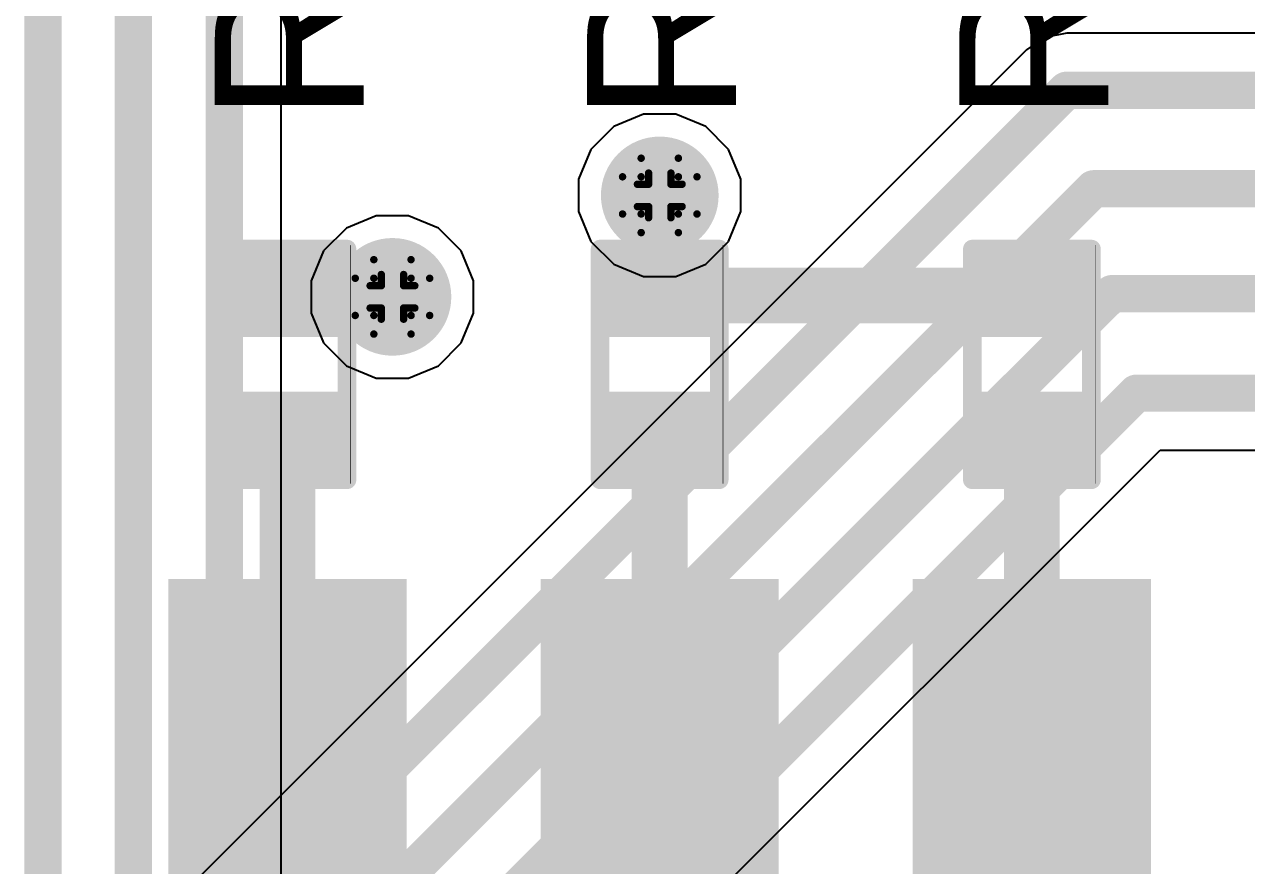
# Model space of a CAD drawing. Header units: inches. Extents: x -4 to 5258, y -4 to 5281.
# Drawn here: x 34.29 to 42.62, y 43.94 to 49.69 of the extents above; entities that cross this region are included whole.
import ezdxf

# ---------------------------------------------------------------- set-up
doc = ezdxf.new("R2010")
doc.units = ezdxf.units.IN
for name, color, linetype in [('Bottom Layer', 5, 'Continuous'), ('Bottom Solder', 6, 'Continuous'), ('Drill Drawing', 1, 'Continuous'), ('Layer 1', 16, 'Continuous'), ('Layer 2', 76, 'Continuous'), ('Top Layer', 1, 'Continuous'), ('Top Overlay', 2, 'Continuous'), ('Top Paste', 8, 'Continuous'), ('Top Solder', 216, 'Continuous'), ('Via Holes', 16, 'Continuous')]:
    doc.layers.add(name, color=color, linetype=linetype)
doc.styles.add('Arial', font='', dxfattribs={"height": 0.2})
doc.styles.get('Arial').set_extended_font_data('Arial')

# ---------------------------------------------------------------- blocks, each defined once
blk = doc.blocks.new('DSIC03LSGET_37')
at = {"layer": 'Top Layer'}
for points in [[(-5.642990999999999, 3.302), (-3.356991, 3.302), (-3.356991, 1.778), (-5.642990999999999, 1.778)], [(3.35699354, 3.302), (5.64299354, 3.302), (5.64299354, 1.778), (3.35699354, 1.778)], [(-5.642990999999999, 0.7619999999999999), (-3.356991, 0.7619999999999999), (-3.356991, -0.7619999999999999), (-5.642990999999999, -0.7619999999999999)], [(3.35698846, 0.7619999999999999), (5.64298846, 0.7619999999999999), (5.64298846, -0.7619999999999999), (3.35698846, -0.7619999999999999)], [(-5.642990999999999, -1.778), (-3.356991, -1.778), (-3.356991, -3.302), (-5.642990999999999, -3.302)], [(3.35699354, -1.778), (5.64299354, -1.778), (5.64299354, -3.302), (3.35699354, -3.302)]]:
    blk.add_hatch(color=1, dxfattribs=at).paths.add_polyline_path(points)
at = {"layer": 'Top Paste'}
for points in [[(-5.642990999999999, 3.302), (-3.356991, 3.302), (-3.356991, 1.778), (-5.642990999999999, 1.778)], [(3.35699354, 3.302), (5.64299354, 3.302), (5.64299354, 1.778), (3.35699354, 1.778)], [(-5.642990999999999, 0.7619999999999999), (-3.356991, 0.7619999999999999), (-3.356991, -0.7619999999999999), (-5.642990999999999, -0.7619999999999999)], [(3.35698846, 0.7619999999999999), (5.64298846, 0.7619999999999999), (5.64298846, -0.7619999999999999), (3.35698846, -0.7619999999999999)], [(-5.642990999999999, -1.778), (-3.356991, -1.778), (-3.356991, -3.302), (-5.642990999999999, -3.302)], [(3.35699354, -1.778), (5.64299354, -1.778), (5.64299354, -3.302), (3.35699354, -3.302)]]:
    blk.add_hatch(color=8, dxfattribs=at).paths.add_polyline_path(points)
at = {"layer": 'Top Solder'}
for points in [[(-5.693791, 3.3528), (-3.306191, 3.3528), (-3.306191, 1.7272), (-5.693791, 1.7272)], [(3.30619354, 3.3528), (5.69379354, 3.3528), (5.69379354, 1.7272), (3.30619354, 1.7272)], [(-5.693791, 0.8128), (-3.306191, 0.8128), (-3.306191, -0.8128), (-5.693791, -0.8128)], [(3.30618846, 0.8128), (5.693788459999999, 0.8128), (5.693788459999999, -0.8128), (3.30618846, -0.8128)], [(-5.693791, -1.7272), (-3.306191, -1.7272), (-3.306191, -3.3528), (-5.693791, -3.3528)], [(3.30619354, -1.7272), (5.69379354, -1.7272), (5.69379354, -3.3528), (3.30619354, -3.3528)]]:
    blk.add_hatch(color=216, dxfattribs=at).paths.add_polyline_path(points)
at = {"layer": 'Top Overlay'}
for points in [[(2.99999654, 3.81, 0.127, 0.127, 0), (-2.999994, 3.81, 0.127, 0.127, 0)], [(-2.999994, -3.81, 0.127, 0.127, 0), (-2.999994, 3.81, 0.127, 0.127, 0)], [(2.99999654, -3.81, 0.127, 0.127, 0), (2.99999654, 3.81, 0.127, 0.127, 0)], [(-1.4986, 1.778, 0.127, 0.127, 0), (-1.4986, 3.2258, 0.127, 0.127, 0)], [(1.65100254, 3.2258, 0.127, 0.127, 0), (-1.4986, 3.2258, 0.127, 0.127, 0)], [(-0.9652, 1.8034, 0.127, 0.127, 0), (-0.9652, 3.2258, 0.127, 0.127, 0)], [(0.0254, 3.2258, 0.127, 0.127, 0), (-0.9652, 3.2258, 0.127, 0.127, 0)], [(0.0254, 1.8034, 0.127, 0.127, 0), (0.0254, 3.2258, 0.127, 0.127, 0)], [(1.65099746, 1.778, 0.127, 0.127, 0), (1.65100254, 3.2258, 0.127, 0.127, 0)], [(1.65099746, 1.778, 0.127, 0.127, 0), (-1.4986, 1.778, 0.127, 0.127, 0)], [(0.0254, 1.8034, 0.127, 0.127, 0), (-0.9652, 1.8034, 0.127, 0.127, 0)], [(-1.4986, -0.7619999999999999, 0.127, 0.127, 0), (-1.4986, 0.6858, 0.127, 0.127, 0)], [(1.651, 0.6858, 0.127, 0.127, 0), (-1.4986, 0.6858, 0.127, 0.127, 0)], [(-0.9652, -0.7366, 0.127, 0.127, 0), (-0.9652, 0.6858, 0.127, 0.127, 0)], [(0.0254, 0.6858, 0.127, 0.127, 0), (-0.9652, 0.6858, 0.127, 0.127, 0)], [(0.0254, -0.7366, 0.127, 0.127, 0), (0.0254, 0.6858, 0.127, 0.127, 0)], [(1.651, -0.7619999999999999, 0.127, 0.127, 0), (1.651, 0.6858, 0.127, 0.127, 0)], [(1.651, -0.7619999999999999, 0.127, 0.127, 0), (-1.4986, -0.7619999999999999, 0.127, 0.127, 0)], [(0.0254, -0.7366, 0.127, 0.127, 0), (-0.9652, -0.7366, 0.127, 0.127, 0)], [(-1.4732, -3.2512, 0.127, 0.127, 0), (-1.4732, -1.8034, 0.127, 0.127, 0)], [(1.6764, -1.8034, 0.127, 0.127, 0), (-1.4732, -1.8034, 0.127, 0.127, 0)], [(-0.9397999999999999, -3.2258, 0.127, 0.127, 0), (-0.9397999999999999, -1.8034, 0.127, 0.127, 0)], [(0.0508, -1.8034, 0.127, 0.127, 0), (-0.9397999999999999, -1.8034, 0.127, 0.127, 0)], [(0.05079746, -3.2258, 0.127, 0.127, 0), (0.0508, -1.8034, 0.127, 0.127, 0)], [(1.6764, -3.2512, 0.127, 0.127, 0), (1.6764, -1.8034, 0.127, 0.127, 0)], [(0.05079746, -3.2258, 0.127, 0.127, 0), (-0.9397999999999999, -3.2258, 0.127, 0.127, 0)], [(1.6764, -3.2512, 0.127, 0.127, 0), (-1.4732, -3.2512, 0.127, 0.127, 0)], [(2.99999654, -3.81, 0.127, 0.127, 0), (-2.999994, -3.81, 0.127, 0.127, 0)]]:
    blk.add_lwpolyline(points, format="xyseb", dxfattribs=at)
for points in [[(-3.031744, 3.81, 0.0635, 0.0635, 1), (-2.968244, 3.81, 0.0635, 0.0635, 1)], [(-3.031744, 3.81, 0.0635, 0.0635, 1), (-2.968244, 3.81, 0.0635, 0.0635, 1)], [(2.96824654, 3.81, 0.0635, 0.0635, 1), (3.03174654, 3.81, 0.0635, 0.0635, 1)], [(2.96824654, 3.81, 0.0635, 0.0635, 1), (3.03174654, 3.81, 0.0635, 0.0635, 1)], [(-1.53035, 3.2258, 0.0635, 0.0635, 1), (-1.46685, 3.2258, 0.0635, 0.0635, 1)], [(-1.53035, 3.2258, 0.0635, 0.0635, 1), (-1.46685, 3.2258, 0.0635, 0.0635, 1)], [(-0.99695, 3.2258, 0.0635, 0.0635, 1), (-0.9334499999999999, 3.2258, 0.0635, 0.0635, 1)], [(-0.99695, 3.2258, 0.0635, 0.0635, 1), (-0.9334499999999999, 3.2258, 0.0635, 0.0635, 1)], [(-0.00635, 3.2258, 0.0635, 0.0635, 1), (0.05714999999999999, 3.2258, 0.0635, 0.0635, 1)], [(-0.00635, 3.2258, 0.0635, 0.0635, 1), (0.05714999999999999, 3.2258, 0.0635, 0.0635, 1)], [(1.61925254, 3.2258, 0.0635, 0.0635, 1), (1.68275254, 3.2258, 0.0635, 0.0635, 1)], [(1.61925254, 3.2258, 0.0635, 0.0635, 1), (1.68275254, 3.2258, 0.0635, 0.0635, 1)], [(-1.53035, 1.778, 0.0635, 0.0635, 1), (-1.46685, 1.778, 0.0635, 0.0635, 1)], [(-1.53035, 1.778, 0.0635, 0.0635, 1), (-1.46685, 1.778, 0.0635, 0.0635, 1)], [(-0.99695, 1.8034, 0.0635, 0.0635, 1), (-0.9334499999999999, 1.8034, 0.0635, 0.0635, 1)], [(-0.99695, 1.8034, 0.0635, 0.0635, 1), (-0.9334499999999999, 1.8034, 0.0635, 0.0635, 1)], [(-0.00635, 1.8034, 0.0635, 0.0635, 1), (0.05714999999999999, 1.8034, 0.0635, 0.0635, 1)], [(-0.00635, 1.8034, 0.0635, 0.0635, 1), (0.05714999999999999, 1.8034, 0.0635, 0.0635, 1)], [(1.61924746, 1.778, 0.0635, 0.0635, 1), (1.68274746, 1.778, 0.0635, 0.0635, 1)], [(1.61924746, 1.778, 0.0635, 0.0635, 1), (1.68274746, 1.778, 0.0635, 0.0635, 1)], [(-1.53035, 0.6858, 0.0635, 0.0635, 1), (-1.46685, 0.6858, 0.0635, 0.0635, 1)], [(-1.53035, 0.6858, 0.0635, 0.0635, 1), (-1.46685, 0.6858, 0.0635, 0.0635, 1)], [(-0.99695, 0.6858, 0.0635, 0.0635, 1), (-0.9334499999999999, 0.6858, 0.0635, 0.0635, 1)], [(-0.99695, 0.6858, 0.0635, 0.0635, 1), (-0.9334499999999999, 0.6858, 0.0635, 0.0635, 1)], [(-0.00635, 0.6858, 0.0635, 0.0635, 1), (0.05714999999999999, 0.6858, 0.0635, 0.0635, 1)], [(-0.00635, 0.6858, 0.0635, 0.0635, 1), (0.05714999999999999, 0.6858, 0.0635, 0.0635, 1)], [(1.61925, 0.6858, 0.0635, 0.0635, 1), (1.68275, 0.6858, 0.0635, 0.0635, 1)], [(1.61925, 0.6858, 0.0635, 0.0635, 1), (1.68275, 0.6858, 0.0635, 0.0635, 1)], [(-1.53035, -0.7619999999999999, 0.0635, 0.0635, 1), (-1.46685, -0.7619999999999999, 0.0635, 0.0635, 1)], [(-1.53035, -0.7619999999999999, 0.0635, 0.0635, 1), (-1.46685, -0.7619999999999999, 0.0635, 0.0635, 1)], [(-0.99695, -0.7366, 0.0635, 0.0635, 1), (-0.9334499999999999, -0.7366, 0.0635, 0.0635, 1)], [(-0.99695, -0.7366, 0.0635, 0.0635, 1), (-0.9334499999999999, -0.7366, 0.0635, 0.0635, 1)], [(-0.00635, -0.7366, 0.0635, 0.0635, 1), (0.05714999999999999, -0.7366, 0.0635, 0.0635, 1)], [(-0.00635, -0.7366, 0.0635, 0.0635, 1), (0.05714999999999999, -0.7366, 0.0635, 0.0635, 1)], [(1.61925, -0.7619999999999999, 0.0635, 0.0635, 1), (1.68275, -0.7619999999999999, 0.0635, 0.0635, 1)], [(1.61925, -0.7619999999999999, 0.0635, 0.0635, 1), (1.68275, -0.7619999999999999, 0.0635, 0.0635, 1)], [(-1.50495, -1.8034, 0.0635, 0.0635, 1), (-1.44145, -1.8034, 0.0635, 0.0635, 1)], [(-1.50495, -1.8034, 0.0635, 0.0635, 1), (-1.44145, -1.8034, 0.0635, 0.0635, 1)], [(-0.9715499999999999, -1.8034, 0.0635, 0.0635, 1), (-0.9080499999999999, -1.8034, 0.0635, 0.0635, 1)], [(-0.9715499999999999, -1.8034, 0.0635, 0.0635, 1), (-0.9080499999999999, -1.8034, 0.0635, 0.0635, 1)], [(0.01905, -1.8034, 0.0635, 0.0635, 1), (0.08255, -1.8034, 0.0635, 0.0635, 1)], [(0.01905, -1.8034, 0.0635, 0.0635, 1), (0.08255, -1.8034, 0.0635, 0.0635, 1)], [(1.64465, -1.8034, 0.0635, 0.0635, 1), (1.70815, -1.8034, 0.0635, 0.0635, 1)], [(1.64465, -1.8034, 0.0635, 0.0635, 1), (1.70815, -1.8034, 0.0635, 0.0635, 1)], [(-0.9715499999999999, -3.2258, 0.0635, 0.0635, 1), (-0.9080499999999999, -3.2258, 0.0635, 0.0635, 1)], [(-0.9715499999999999, -3.2258, 0.0635, 0.0635, 1), (-0.9080499999999999, -3.2258, 0.0635, 0.0635, 1)], [(0.01904746, -3.2258, 0.0635, 0.0635, 1), (0.08254745999999999, -3.2258, 0.0635, 0.0635, 1)], [(0.01904746, -3.2258, 0.0635, 0.0635, 1), (0.08254745999999999, -3.2258, 0.0635, 0.0635, 1)], [(-1.50495, -3.2512, 0.0635, 0.0635, 1), (-1.44145, -3.2512, 0.0635, 0.0635, 1)], [(-1.50495, -3.2512, 0.0635, 0.0635, 1), (-1.44145, -3.2512, 0.0635, 0.0635, 1)], [(1.64465, -3.2512, 0.0635, 0.0635, 1), (1.70815, -3.2512, 0.0635, 0.0635, 1)], [(1.64465, -3.2512, 0.0635, 0.0635, 1), (1.70815, -3.2512, 0.0635, 0.0635, 1)], [(-3.031744, -3.81, 0.0635, 0.0635, 1), (-2.968244, -3.81, 0.0635, 0.0635, 1)], [(-3.031744, -3.81, 0.0635, 0.0635, 1), (-2.968244, -3.81, 0.0635, 0.0635, 1)], [(2.96824654, -3.81, 0.0635, 0.0635, 1), (3.03174654, -3.81, 0.0635, 0.0635, 1)], [(2.96824654, -3.81, 0.0635, 0.0635, 1), (3.03174654, -3.81, 0.0635, 0.0635, 1)]]:
    blk.add_lwpolyline(points, format="xyseb", close=True, dxfattribs=at)
at = {"layer": 'Top Overlay', "style": 'Arial'}
for s, height, rotation, p in [('ON', 0.635, -90, (1.97435216, 3.06643532)), ('1', 0.7619999999999999, 90, (-1.88679328, 2.30947214)), ('2', 0.7619999999999999, 90, (-1.86139328, -0.20512786)), ('3', 0.7619999999999999, 90, (-1.83599328, -2.69432786))]:
    blk.add_text(s, height=height, rotation=rotation, dxfattribs=at).set_placement(p)
blk = doc.blocks.new('R___0402_153')
at = {"layer": 'Top Layer'}
for points in [[(-0.6985, -0.3175), (-0.6985, 0.3175), (-0.2412999999999999, 0.3175), (-0.2413, -0.3175)], [(0.2412999999999999, -0.3175), (0.2413, 0.3175), (0.6985, 0.3175), (0.6985, -0.3175)]]:
    blk.add_hatch(color=1, dxfattribs=at).paths.add_polyline_path(points)
at = {"layer": 'Top Paste'}
for points in [[(-0.6985, -0.3175), (-0.6985, 0.3175), (-0.2412999999999999, 0.3175), (-0.2413, -0.3175)], [(0.2412999999999999, -0.3175), (0.2413, 0.3175), (0.6985, 0.3175), (0.6985, -0.3175)]]:
    blk.add_hatch(color=8, dxfattribs=at).paths.add_polyline_path(points)
at = {"layer": 'Top Solder'}
for points in [[(-0.75350116, -0.37250116), (-0.75350116, 0.37250116), (-0.1862988399999999, 0.37250116), (-0.18629884, -0.37250116)], [(0.1862988399999999, -0.37250116), (0.18629884, 0.37250116), (0.75350116, 0.37250116), (0.75350116, -0.37250116)]]:
    blk.add_hatch(color=216, dxfattribs=at).paths.add_polyline_path(points)
at = {"layer": 'Top Overlay'}
for points in [[(-0.7874, 0.4064, 0.127, 0.127, 0), (-0.7874, -0.4064, 0.127, 0.127, 0)], [(-0.7874, 0.4064, 0.127, 0.127, 0), (0.7874, 0.4064, 0.127, 0.127, 0)], [(0.7874, 0.4064, 0.127, 0.127, 0), (0.7874, -0.4064, 0.127, 0.127, 0)], [(-0.7874, -0.4064, 0.127, 0.127, 0), (0.7874, -0.4064, 0.127, 0.127, 0)], [(-0.8128, -0.4318, 0.0032258, 0.0032258, 0), (0.8128, -0.4318, 0.0032258, 0.0032258, 0)]]:
    blk.add_lwpolyline(points, format="xyseb", dxfattribs=at)
for points in [[(-0.8191499999999999, 0.4064, 0.0635, 0.0635, 1), (-0.7556499999999999, 0.4064, 0.0635, 0.0635, 1)], [(-0.8191499999999999, 0.4064, 0.0635, 0.0635, 1), (-0.7556499999999999, 0.4064, 0.0635, 0.0635, 1)], [(0.7556499999999999, 0.4064, 0.0635, 0.0635, 1), (0.8191499999999999, 0.4064, 0.0635, 0.0635, 1)], [(0.7556499999999999, 0.4064, 0.0635, 0.0635, 1), (0.8191499999999999, 0.4064, 0.0635, 0.0635, 1)], [(-0.8191499999999999, -0.4064, 0.0635, 0.0635, 1), (-0.7556499999999999, -0.4064, 0.0635, 0.0635, 1)], [(-0.8191499999999999, -0.4064, 0.0635, 0.0635, 1), (-0.7556499999999999, -0.4064, 0.0635, 0.0635, 1)], [(0.7556499999999999, -0.4064, 0.0635, 0.0635, 1), (0.8191499999999999, -0.4064, 0.0635, 0.0635, 1)], [(0.7556499999999999, -0.4064, 0.0635, 0.0635, 1), (0.8191499999999999, -0.4064, 0.0635, 0.0635, 1)], [(-0.81360518, -0.4318, 0.0016129, 0.0016129, 1), (-0.8119948199999999, -0.4318, 0.0016129, 0.0016129, 1)], [(0.8119948199999999, -0.4318, 0.0016129, 0.0016129, 1), (0.81360518, -0.4318, 0.0016129, 0.0016129, 1)]]:
    blk.add_lwpolyline(points, format="xyseb", close=True, dxfattribs=at)
blk = doc.blocks.new('R___0402_154')
at = {"layer": 'Top Layer'}
for points in [[(-0.6985, -0.3175), (-0.6985, 0.3175), (-0.2412999999999999, 0.3175), (-0.2413, -0.3175)], [(0.2412999999999999, -0.3175), (0.2413, 0.3175), (0.6985, 0.3175), (0.6985, -0.3175)]]:
    blk.add_hatch(color=1, dxfattribs=at).paths.add_polyline_path(points)
at = {"layer": 'Top Paste'}
for points in [[(-0.6985, -0.3175), (-0.6985, 0.3175), (-0.2412999999999999, 0.3175), (-0.2413, -0.3175)], [(0.2412999999999999, -0.3175), (0.2413, 0.3175), (0.6985, 0.3175), (0.6985, -0.3175)]]:
    blk.add_hatch(color=8, dxfattribs=at).paths.add_polyline_path(points)
at = {"layer": 'Top Solder'}
for points in [[(-0.75350116, -0.37250116), (-0.75350116, 0.37250116), (-0.1862988399999999, 0.37250116), (-0.18629884, -0.37250116)], [(0.1862988399999999, -0.37250116), (0.18629884, 0.37250116), (0.75350116, 0.37250116), (0.75350116, -0.37250116)]]:
    blk.add_hatch(color=216, dxfattribs=at).paths.add_polyline_path(points)
at = {"layer": 'Top Overlay'}
for points in [[(-0.7874, 0.4064, 0.127, 0.127, 0), (-0.7874, -0.4064, 0.127, 0.127, 0)], [(-0.7874, 0.4064, 0.127, 0.127, 0), (0.7874, 0.4064, 0.127, 0.127, 0)], [(0.7874, 0.4064, 0.127, 0.127, 0), (0.7874, -0.4064, 0.127, 0.127, 0)], [(-0.7874, -0.4064, 0.127, 0.127, 0), (0.7874, -0.4064, 0.127, 0.127, 0)], [(-0.8128, -0.4318, 0.0032258, 0.0032258, 0), (0.8128, -0.4318, 0.0032258, 0.0032258, 0)]]:
    blk.add_lwpolyline(points, format="xyseb", dxfattribs=at)
for points in [[(-0.8191499999999999, 0.4064, 0.0635, 0.0635, 1), (-0.7556499999999999, 0.4064, 0.0635, 0.0635, 1)], [(-0.8191499999999999, 0.4064, 0.0635, 0.0635, 1), (-0.7556499999999999, 0.4064, 0.0635, 0.0635, 1)], [(0.7556499999999999, 0.4064, 0.0635, 0.0635, 1), (0.8191499999999999, 0.4064, 0.0635, 0.0635, 1)], [(0.7556499999999999, 0.4064, 0.0635, 0.0635, 1), (0.8191499999999999, 0.4064, 0.0635, 0.0635, 1)], [(-0.8191499999999999, -0.4064, 0.0635, 0.0635, 1), (-0.7556499999999999, -0.4064, 0.0635, 0.0635, 1)], [(-0.8191499999999999, -0.4064, 0.0635, 0.0635, 1), (-0.7556499999999999, -0.4064, 0.0635, 0.0635, 1)], [(0.7556499999999999, -0.4064, 0.0635, 0.0635, 1), (0.8191499999999999, -0.4064, 0.0635, 0.0635, 1)], [(0.7556499999999999, -0.4064, 0.0635, 0.0635, 1), (0.8191499999999999, -0.4064, 0.0635, 0.0635, 1)], [(-0.81360518, -0.4318, 0.0016129, 0.0016129, 1), (-0.8119948199999999, -0.4318, 0.0016129, 0.0016129, 1)], [(0.8119948199999999, -0.4318, 0.0016129, 0.0016129, 1), (0.81360518, -0.4318, 0.0016129, 0.0016129, 1)]]:
    blk.add_lwpolyline(points, format="xyseb", close=True, dxfattribs=at)
blk = doc.blocks.new('R___0402_155')
at = {"layer": 'Top Layer'}
for points in [[(-0.6985, -0.3175), (-0.6985, 0.3175), (-0.2412999999999999, 0.3175), (-0.2413, -0.3175)], [(0.2412999999999999, -0.3175), (0.2413, 0.3175), (0.6985, 0.3175), (0.6985, -0.3175)]]:
    blk.add_hatch(color=1, dxfattribs=at).paths.add_polyline_path(points)
at = {"layer": 'Top Paste'}
for points in [[(-0.6985, -0.3175), (-0.6985, 0.3175), (-0.2412999999999999, 0.3175), (-0.2413, -0.3175)], [(0.2412999999999999, -0.3175), (0.2413, 0.3175), (0.6985, 0.3175), (0.6985, -0.3175)]]:
    blk.add_hatch(color=8, dxfattribs=at).paths.add_polyline_path(points)
at = {"layer": 'Top Solder'}
for points in [[(-0.75350116, -0.37250116), (-0.75350116, 0.37250116), (-0.1862988399999999, 0.37250116), (-0.18629884, -0.37250116)], [(0.1862988399999999, -0.37250116), (0.18629884, 0.37250116), (0.75350116, 0.37250116), (0.75350116, -0.37250116)]]:
    blk.add_hatch(color=216, dxfattribs=at).paths.add_polyline_path(points)
at = {"layer": 'Top Overlay'}
for points in [[(-0.7874, 0.4064, 0.127, 0.127, 0), (-0.7874, -0.4064, 0.127, 0.127, 0)], [(-0.7874, 0.4064, 0.127, 0.127, 0), (0.7874, 0.4064, 0.127, 0.127, 0)], [(0.7874, 0.4064, 0.127, 0.127, 0), (0.7874, -0.4064, 0.127, 0.127, 0)], [(-0.7874, -0.4064, 0.127, 0.127, 0), (0.7874, -0.4064, 0.127, 0.127, 0)], [(-0.8128, -0.4318, 0.0032258, 0.0032258, 0), (0.8128, -0.4318, 0.0032258, 0.0032258, 0)]]:
    blk.add_lwpolyline(points, format="xyseb", dxfattribs=at)
for points in [[(-0.8191499999999999, 0.4064, 0.0635, 0.0635, 1), (-0.7556499999999999, 0.4064, 0.0635, 0.0635, 1)], [(-0.8191499999999999, 0.4064, 0.0635, 0.0635, 1), (-0.7556499999999999, 0.4064, 0.0635, 0.0635, 1)], [(0.7556499999999999, 0.4064, 0.0635, 0.0635, 1), (0.8191499999999999, 0.4064, 0.0635, 0.0635, 1)], [(0.7556499999999999, 0.4064, 0.0635, 0.0635, 1), (0.8191499999999999, 0.4064, 0.0635, 0.0635, 1)], [(-0.8191499999999999, -0.4064, 0.0635, 0.0635, 1), (-0.7556499999999999, -0.4064, 0.0635, 0.0635, 1)], [(-0.8191499999999999, -0.4064, 0.0635, 0.0635, 1), (-0.7556499999999999, -0.4064, 0.0635, 0.0635, 1)], [(0.7556499999999999, -0.4064, 0.0635, 0.0635, 1), (0.8191499999999999, -0.4064, 0.0635, 0.0635, 1)], [(0.7556499999999999, -0.4064, 0.0635, 0.0635, 1), (0.8191499999999999, -0.4064, 0.0635, 0.0635, 1)], [(-0.81360518, -0.4318, 0.0016129, 0.0016129, 1), (-0.8119948199999999, -0.4318, 0.0016129, 0.0016129, 1)], [(0.8119948199999999, -0.4318, 0.0016129, 0.0016129, 1), (0.81360518, -0.4318, 0.0016129, 0.0016129, 1)]]:
    blk.add_lwpolyline(points, format="xyseb", close=True, dxfattribs=at)

msp = doc.modelspace()

# ---------------------------------------------------------------- hatches: boundary and pattern name
at = {"layer": 'Bottom Layer'}
h = msp.add_hatch(color=5, dxfattribs=at)
edge = h.paths.add_edge_path()
edge.add_arc((38.6210048, 48.51939496), 0.2999994, 0, 360)
h = msp.add_hatch(color=5, dxfattribs=at)
edge = h.paths.add_edge_path()
edge.add_arc((36.7969927, 47.82686142), 0.2999994, 0, 360)
at = {"layer": 'Bottom Solder'}
h = msp.add_hatch(color=6, dxfattribs=at)
edge = h.paths.add_edge_path()
edge.add_arc((38.6210048, 48.51939496), 0.4015993999999999, 0, 360)
h = msp.add_hatch(color=6, dxfattribs=at)
edge = h.paths.add_edge_path()
edge.add_arc((36.7969927, 47.82686142), 0.4015993999999999, 0, 360)
at = {"layer": 'Layer 1'}
h = msp.add_hatch(color=16, dxfattribs=at)
edge = h.paths.add_edge_path()
edge.add_arc((38.6210048, 48.51939496), 0.2999994, 0, 360)
h = msp.add_hatch(color=16, dxfattribs=at)
edge = h.paths.add_edge_path()
edge.add_arc((36.7969927, 47.82686142), 0.2999994, 0, 360)
at = {"layer": 'Layer 2'}
h = msp.add_hatch(color=76, dxfattribs=at)
edge = h.paths.add_edge_path()
edge.add_arc((38.6210048, 48.51939496), 0.2999994, 0, 360)
h = msp.add_hatch(color=76, dxfattribs=at)
edge = h.paths.add_edge_path()
edge.add_arc((36.7969927, 47.82686142), 0.2999994, 0, 360)
at = {"layer": 'Top Layer'}
h = msp.add_hatch(color=1, dxfattribs=at)
edge = h.paths.add_edge_path()
edge.add_arc((38.6210048, 48.51939496), 0.2999994, 0, 360)
h = msp.add_hatch(color=1, dxfattribs=at)
edge = h.paths.add_edge_path()
edge.add_arc((36.7969927, 47.82686142), 0.2999994, 0, 360)
at = {"layer": 'Top Solder'}
h = msp.add_hatch(color=216, dxfattribs=at)
edge = h.paths.add_edge_path()
edge.add_arc((38.6210048, 48.51939496), 0.4015993999999999, 0, 360)
h = msp.add_hatch(color=216, dxfattribs=at)
edge = h.paths.add_edge_path()
edge.add_arc((36.7969927, 47.82686142), 0.4015993999999999, 0, 360)
at = {"layer": 'Via Holes'}
h = msp.add_hatch(color=7, dxfattribs=at)
edge = h.paths.add_edge_path()
edge.add_arc((38.6210048, 48.51939496), 0.1499997, 0, 360)
h = msp.add_hatch(color=7, dxfattribs=at)
edge = h.paths.add_edge_path()
edge.add_arc((36.7969927, 47.82686142), 0.1499997, 0, 360)

# ---------------------------------------------------------------- linework, layer by layer
at = {"layer": 'Bottom Layer'}
for p, q in [((36.03835312, 31.36440514), (36.03835312, 51.22815764)), ((38.5108069, 49.07339436), (38.30719034, 48.98905366)), ((38.7312027, 49.07339436), (38.5108069, 49.07339436)), ((38.93481926, 48.98905366), (38.7312027, 49.07339436)), ((38.30719034, 48.98905366), (38.1513461, 48.83320942)), ((39.0906635, 48.83320942), (38.93481926, 48.98905366)), ((38.1513461, 48.83320942), (38.0670054, 48.62959286)), ((39.1750042, 48.62959286), (39.0906635, 48.83320942)), ((38.0670054, 48.62959286), (38.0670054, 48.40919706)), ((39.1750042, 48.40919706), (39.1750042, 48.62959286)), ((36.68679479999999, 48.38086082), (36.48317823999999, 48.29652012)), ((36.9071906, 48.38086082), (36.68679479999999, 48.38086082)), ((37.11080716, 48.29652012), (36.9071906, 48.38086082)), ((38.0670054, 48.40919706), (38.1513461, 48.2055805)), ((39.0906635, 48.2055805), (39.1750042, 48.40919706)), ((36.48317823999999, 48.29652012), (36.327334, 48.14067588)), ((37.26665139999999, 48.14067588), (37.11080716, 48.29652012)), ((38.1513461, 48.2055805), (38.30719034, 48.04973626)), ((38.93481926, 48.04973626), (39.0906635, 48.2055805)), ((36.327334, 48.14067588), (36.24299329999999, 47.93705932)), ((37.3509921, 47.93705932), (37.26665139999999, 48.14067588)), ((38.30719034, 48.04973626), (38.5108069, 47.96539556)), ((38.7312027, 47.96539556), (38.93481926, 48.04973626)), ((38.5108069, 47.96539556), (38.7312027, 47.96539556)), ((36.24299329999999, 47.93705932), (36.24299329999999, 47.71666352)), ((37.3509921, 47.71666352), (37.3509921, 47.93705932)), ((36.24299329999999, 47.71666352), (36.327334, 47.51304696)), ((37.26665139999999, 47.51304696), (37.3509921, 47.71666352)), ((36.327334, 47.51304696), (36.48317823999999, 47.35720272)), ((37.11080716, 47.35720272), (37.26665139999999, 47.51304696)), ((36.48317823999999, 47.35720272), (36.68679479999999, 47.27286202)), ((36.9071906, 47.27286202), (37.11080716, 47.35720272)), ((36.68679479999999, 47.27286202), (36.9071906, 47.27286202))]:
    msp.add_line(p, q, dxfattribs=at)
for points in [[(35.64988806, 31.20349868, 0.254, 0.254, 0), (35.64988806, 51.22815764, 0.254, 0.254, 0)], [(35.02859643999999, 38.9191246, 0.254, 0.254, 0), (35.02859643999999, 51.08729686, 0.254, 0.254, 0)], [(34.4128471, 30.0239811, 0.254, 0.254, 0), (34.4128471, 50.97096739999999, 0.254, 0.254, 0)]]:
    msp.add_lwpolyline(points, format="xyseb", dxfattribs=at)
at = {"layer": 'Drill Drawing'}
for points in [[(38.4940048, 48.64639495999999, 0.0508, 0.0508, 0), (38.4940048, 48.77339496, 0.0508, 0.0508, 0)], [(38.4940048, 48.77339496, 0.0508, 0.0508, 0), (38.7480048, 48.77339496, 0.0508, 0.0508, 0)], [(38.7480048, 48.64639495999999, 0.0508, 0.0508, 0), (38.7480048, 48.77339496, 0.0508, 0.0508, 0)], [(38.3670048, 48.39239496, 0.0508, 0.0508, 0), (38.3670048, 48.64639495999999, 0.0508, 0.0508, 0)], [(38.3670048, 48.64639495999999, 0.0508, 0.0508, 0), (38.4940048, 48.64639495999999, 0.0508, 0.0508, 0)], [(38.4686048, 48.44319495999999, 0.0508, 0.0508, 0), (38.4686048, 48.59559495999999, 0.0508, 0.0508, 0)], [(38.4686048, 48.59559495999999, 0.0508, 0.0508, 0), (38.54480479999999, 48.59559495999999, 0.0508, 0.0508, 0)], [(38.54480479999999, 48.59559495999999, 0.0508, 0.0508, 0), (38.54480479999999, 48.67179496, 0.0508, 0.0508, 0)], [(38.54480479999999, 48.67179496, 0.0508, 0.0508, 0), (38.69720479999999, 48.67179496, 0.0508, 0.0508, 0)], [(38.69720479999999, 48.59559495999999, 0.0508, 0.0508, 0), (38.69720479999999, 48.67179496, 0.0508, 0.0508, 0)], [(38.69720479999999, 48.59559495999999, 0.0508, 0.0508, 0), (38.7734048, 48.59559495999999, 0.0508, 0.0508, 0)], [(38.7480048, 48.64639495999999, 0.0508, 0.0508, 0), (38.8750048, 48.64639495999999, 0.0508, 0.0508, 0)], [(38.7734048, 48.44319495999999, 0.0508, 0.0508, 0), (38.7734048, 48.59559495999999, 0.0508, 0.0508, 0)], [(38.8750048, 48.39239496, 0.0508, 0.0508, 0), (38.8750048, 48.64639495999999, 0.0508, 0.0508, 0)], [(38.4686048, 48.44319495999999, 0.0508, 0.0508, 0), (38.54480479999999, 48.44319495999999, 0.0508, 0.0508, 0)], [(38.54480479999999, 48.36699496, 0.0508, 0.0508, 0), (38.54480479999999, 48.44319495999999, 0.0508, 0.0508, 0)], [(38.69720479999999, 48.44319495999999, 0.0508, 0.0508, 0), (38.7734048, 48.44319495999999, 0.0508, 0.0508, 0)], [(38.69720479999999, 48.36699496, 0.0508, 0.0508, 0), (38.69720479999999, 48.44319495999999, 0.0508, 0.0508, 0)], [(38.3670048, 48.39239496, 0.0508, 0.0508, 0), (38.4940048, 48.39239496, 0.0508, 0.0508, 0)], [(38.4940048, 48.26539495999999, 0.0508, 0.0508, 0), (38.4940048, 48.39239496, 0.0508, 0.0508, 0)], [(38.54480479999999, 48.36699496, 0.0508, 0.0508, 0), (38.69720479999999, 48.36699496, 0.0508, 0.0508, 0)], [(38.7480048, 48.39239496, 0.0508, 0.0508, 0), (38.8750048, 48.39239496, 0.0508, 0.0508, 0)], [(38.7480048, 48.26539495999999, 0.0508, 0.0508, 0), (38.7480048, 48.39239496, 0.0508, 0.0508, 0)], [(38.4940048, 48.26539495999999, 0.0508, 0.0508, 0), (38.7480048, 48.26539495999999, 0.0508, 0.0508, 0)], [(36.6699927, 47.95386142, 0.0508, 0.0508, 0), (36.6699927, 48.08086142, 0.0508, 0.0508, 0)], [(36.6699927, 48.08086142, 0.0508, 0.0508, 0), (36.9239927, 48.08086142, 0.0508, 0.0508, 0)], [(36.9239927, 47.95386142, 0.0508, 0.0508, 0), (36.9239927, 48.08086142, 0.0508, 0.0508, 0)], [(36.5429927, 47.69986142, 0.0508, 0.0508, 0), (36.5429927, 47.95386142, 0.0508, 0.0508, 0)], [(36.5429927, 47.95386142, 0.0508, 0.0508, 0), (36.6699927, 47.95386142, 0.0508, 0.0508, 0)], [(36.7207927, 47.90306142, 0.0508, 0.0508, 0), (36.7207927, 47.97926142, 0.0508, 0.0508, 0)], [(36.7207927, 47.97926142, 0.0508, 0.0508, 0), (36.8731927, 47.97926142, 0.0508, 0.0508, 0)], [(36.8731927, 47.90306142, 0.0508, 0.0508, 0), (36.8731927, 47.97926142, 0.0508, 0.0508, 0)], [(36.9239927, 47.95386142, 0.0508, 0.0508, 0), (37.05099269999999, 47.95386142, 0.0508, 0.0508, 0)], [(37.05099269999999, 47.69986142, 0.0508, 0.0508, 0), (37.05099269999999, 47.95386142, 0.0508, 0.0508, 0)], [(36.6445927, 47.75066142, 0.0508, 0.0508, 0), (36.6445927, 47.90306142, 0.0508, 0.0508, 0)], [(36.6445927, 47.90306142, 0.0508, 0.0508, 0), (36.7207927, 47.90306142, 0.0508, 0.0508, 0)], [(36.8731927, 47.90306142, 0.0508, 0.0508, 0), (36.9493927, 47.90306142, 0.0508, 0.0508, 0)], [(36.9493927, 47.75066142, 0.0508, 0.0508, 0), (36.9493927, 47.90306142, 0.0508, 0.0508, 0)], [(36.5429927, 47.69986142, 0.0508, 0.0508, 0), (36.6699927, 47.69986142, 0.0508, 0.0508, 0)], [(36.6445927, 47.75066142, 0.0508, 0.0508, 0), (36.7207927, 47.75066142, 0.0508, 0.0508, 0)], [(36.6699927, 47.57286142, 0.0508, 0.0508, 0), (36.6699927, 47.69986142, 0.0508, 0.0508, 0)], [(36.7207927, 47.67446142, 0.0508, 0.0508, 0), (36.7207927, 47.75066142, 0.0508, 0.0508, 0)], [(36.7207927, 47.67446142, 0.0508, 0.0508, 0), (36.8731927, 47.67446142, 0.0508, 0.0508, 0)], [(36.8731927, 47.75066142, 0.0508, 0.0508, 0), (36.9493927, 47.75066142, 0.0508, 0.0508, 0)], [(36.8731927, 47.67446142, 0.0508, 0.0508, 0), (36.8731927, 47.75066142, 0.0508, 0.0508, 0)], [(36.9239927, 47.69986142, 0.0508, 0.0508, 0), (37.05099269999999, 47.69986142, 0.0508, 0.0508, 0)], [(36.9239927, 47.57286142, 0.0508, 0.0508, 0), (36.9239927, 47.69986142, 0.0508, 0.0508, 0)], [(36.6699927, 47.57286142, 0.0508, 0.0508, 0), (36.9239927, 47.57286142, 0.0508, 0.0508, 0)]]:
    msp.add_lwpolyline(points, format="xyseb", dxfattribs=at)
for points in [[(38.4813048, 48.77339496, 0.0254, 0.0254, 1), (38.50670479999999, 48.77339496, 0.0254, 0.0254, 1)], [(38.4813048, 48.77339496, 0.0254, 0.0254, 1), (38.50670479999999, 48.77339496, 0.0254, 0.0254, 1)], [(38.7353048, 48.77339496, 0.0254, 0.0254, 1), (38.7607048, 48.77339496, 0.0254, 0.0254, 1)], [(38.7353048, 48.77339496, 0.0254, 0.0254, 1), (38.7607048, 48.77339496, 0.0254, 0.0254, 1)], [(38.35430479999999, 48.64639495999999, 0.0254, 0.0254, 1), (38.3797048, 48.64639495999999, 0.0254, 0.0254, 1)], [(38.35430479999999, 48.64639495999999, 0.0254, 0.0254, 1), (38.3797048, 48.64639495999999, 0.0254, 0.0254, 1)], [(38.4559048, 48.59559495999999, 0.0254, 0.0254, 1), (38.4813048, 48.59559495999999, 0.0254, 0.0254, 1)], [(38.4559048, 48.59559495999999, 0.0254, 0.0254, 1), (38.4813048, 48.59559495999999, 0.0254, 0.0254, 1)], [(38.4813048, 48.64639495999999, 0.0254, 0.0254, 1), (38.50670479999999, 48.64639495999999, 0.0254, 0.0254, 1)], [(38.4813048, 48.64639495999999, 0.0254, 0.0254, 1), (38.50670479999999, 48.64639495999999, 0.0254, 0.0254, 1)], [(38.5321048, 48.67179496, 0.0254, 0.0254, 1), (38.5575048, 48.67179496, 0.0254, 0.0254, 1)], [(38.5321048, 48.67179496, 0.0254, 0.0254, 1), (38.5575048, 48.67179496, 0.0254, 0.0254, 1)], [(38.5321048, 48.59559495999999, 0.0254, 0.0254, 1), (38.5575048, 48.59559495999999, 0.0254, 0.0254, 1)], [(38.5321048, 48.59559495999999, 0.0254, 0.0254, 1), (38.5575048, 48.59559495999999, 0.0254, 0.0254, 1)], [(38.6845048, 48.67179496, 0.0254, 0.0254, 1), (38.7099048, 48.67179496, 0.0254, 0.0254, 1)], [(38.6845048, 48.67179496, 0.0254, 0.0254, 1), (38.7099048, 48.67179496, 0.0254, 0.0254, 1)], [(38.6845048, 48.59559495999999, 0.0254, 0.0254, 1), (38.7099048, 48.59559495999999, 0.0254, 0.0254, 1)], [(38.6845048, 48.59559495999999, 0.0254, 0.0254, 1), (38.7099048, 48.59559495999999, 0.0254, 0.0254, 1)], [(38.7353048, 48.64639495999999, 0.0254, 0.0254, 1), (38.7607048, 48.64639495999999, 0.0254, 0.0254, 1)], [(38.7353048, 48.64639495999999, 0.0254, 0.0254, 1), (38.7607048, 48.64639495999999, 0.0254, 0.0254, 1)], [(38.7607048, 48.59559495999999, 0.0254, 0.0254, 1), (38.7861048, 48.59559495999999, 0.0254, 0.0254, 1)], [(38.7607048, 48.59559495999999, 0.0254, 0.0254, 1), (38.7861048, 48.59559495999999, 0.0254, 0.0254, 1)], [(38.8623048, 48.64639495999999, 0.0254, 0.0254, 1), (38.8877048, 48.64639495999999, 0.0254, 0.0254, 1)], [(38.8623048, 48.64639495999999, 0.0254, 0.0254, 1), (38.8877048, 48.64639495999999, 0.0254, 0.0254, 1)], [(38.4559048, 48.44319495999999, 0.0254, 0.0254, 1), (38.4813048, 48.44319495999999, 0.0254, 0.0254, 1)], [(38.4559048, 48.44319495999999, 0.0254, 0.0254, 1), (38.4813048, 48.44319495999999, 0.0254, 0.0254, 1)], [(38.5321048, 48.44319495999999, 0.0254, 0.0254, 1), (38.5575048, 48.44319495999999, 0.0254, 0.0254, 1)], [(38.5321048, 48.44319495999999, 0.0254, 0.0254, 1), (38.5575048, 48.44319495999999, 0.0254, 0.0254, 1)], [(38.6845048, 48.44319495999999, 0.0254, 0.0254, 1), (38.7099048, 48.44319495999999, 0.0254, 0.0254, 1)], [(38.6845048, 48.44319495999999, 0.0254, 0.0254, 1), (38.7099048, 48.44319495999999, 0.0254, 0.0254, 1)], [(38.7607048, 48.44319495999999, 0.0254, 0.0254, 1), (38.7861048, 48.44319495999999, 0.0254, 0.0254, 1)], [(38.7607048, 48.44319495999999, 0.0254, 0.0254, 1), (38.7861048, 48.44319495999999, 0.0254, 0.0254, 1)], [(38.35430479999999, 48.39239496, 0.0254, 0.0254, 1), (38.3797048, 48.39239496, 0.0254, 0.0254, 1)], [(38.35430479999999, 48.39239496, 0.0254, 0.0254, 1), (38.3797048, 48.39239496, 0.0254, 0.0254, 1)], [(38.4813048, 48.39239496, 0.0254, 0.0254, 1), (38.50670479999999, 48.39239496, 0.0254, 0.0254, 1)], [(38.4813048, 48.39239496, 0.0254, 0.0254, 1), (38.50670479999999, 48.39239496, 0.0254, 0.0254, 1)], [(38.5321048, 48.36699496, 0.0254, 0.0254, 1), (38.5575048, 48.36699496, 0.0254, 0.0254, 1)], [(38.5321048, 48.36699496, 0.0254, 0.0254, 1), (38.5575048, 48.36699496, 0.0254, 0.0254, 1)], [(38.6845048, 48.36699496, 0.0254, 0.0254, 1), (38.7099048, 48.36699496, 0.0254, 0.0254, 1)], [(38.6845048, 48.36699496, 0.0254, 0.0254, 1), (38.7099048, 48.36699496, 0.0254, 0.0254, 1)], [(38.7353048, 48.39239496, 0.0254, 0.0254, 1), (38.7607048, 48.39239496, 0.0254, 0.0254, 1)], [(38.7353048, 48.39239496, 0.0254, 0.0254, 1), (38.7607048, 48.39239496, 0.0254, 0.0254, 1)], [(38.8623048, 48.39239496, 0.0254, 0.0254, 1), (38.8877048, 48.39239496, 0.0254, 0.0254, 1)], [(38.8623048, 48.39239496, 0.0254, 0.0254, 1), (38.8877048, 48.39239496, 0.0254, 0.0254, 1)], [(38.4813048, 48.26539495999999, 0.0254, 0.0254, 1), (38.50670479999999, 48.26539495999999, 0.0254, 0.0254, 1)], [(38.4813048, 48.26539495999999, 0.0254, 0.0254, 1), (38.50670479999999, 48.26539495999999, 0.0254, 0.0254, 1)], [(38.7353048, 48.26539495999999, 0.0254, 0.0254, 1), (38.7607048, 48.26539495999999, 0.0254, 0.0254, 1)], [(38.7353048, 48.26539495999999, 0.0254, 0.0254, 1), (38.7607048, 48.26539495999999, 0.0254, 0.0254, 1)], [(36.6572927, 48.08086142, 0.0254, 0.0254, 1), (36.6826927, 48.08086142, 0.0254, 0.0254, 1)], [(36.6572927, 48.08086142, 0.0254, 0.0254, 1), (36.6826927, 48.08086142, 0.0254, 0.0254, 1)], [(36.9112927, 48.08086142, 0.0254, 0.0254, 1), (36.93669269999999, 48.08086142, 0.0254, 0.0254, 1)], [(36.9112927, 48.08086142, 0.0254, 0.0254, 1), (36.93669269999999, 48.08086142, 0.0254, 0.0254, 1)], [(36.5302927, 47.95386142, 0.0254, 0.0254, 1), (36.5556927, 47.95386142, 0.0254, 0.0254, 1)], [(36.5302927, 47.95386142, 0.0254, 0.0254, 1), (36.5556927, 47.95386142, 0.0254, 0.0254, 1)], [(36.6572927, 47.95386142, 0.0254, 0.0254, 1), (36.6826927, 47.95386142, 0.0254, 0.0254, 1)], [(36.6572927, 47.95386142, 0.0254, 0.0254, 1), (36.6826927, 47.95386142, 0.0254, 0.0254, 1)], [(36.7080927, 47.97926142, 0.0254, 0.0254, 1), (36.7334927, 47.97926142, 0.0254, 0.0254, 1)], [(36.7080927, 47.97926142, 0.0254, 0.0254, 1), (36.7334927, 47.97926142, 0.0254, 0.0254, 1)], [(36.86049269999999, 47.97926142, 0.0254, 0.0254, 1), (36.8858927, 47.97926142, 0.0254, 0.0254, 1)], [(36.86049269999999, 47.97926142, 0.0254, 0.0254, 1), (36.8858927, 47.97926142, 0.0254, 0.0254, 1)], [(36.9112927, 47.95386142, 0.0254, 0.0254, 1), (36.93669269999999, 47.95386142, 0.0254, 0.0254, 1)], [(36.9112927, 47.95386142, 0.0254, 0.0254, 1), (36.93669269999999, 47.95386142, 0.0254, 0.0254, 1)], [(37.0382927, 47.95386142, 0.0254, 0.0254, 1), (37.0636927, 47.95386142, 0.0254, 0.0254, 1)], [(37.0382927, 47.95386142, 0.0254, 0.0254, 1), (37.0636927, 47.95386142, 0.0254, 0.0254, 1)], [(36.63189269999999, 47.90306142, 0.0254, 0.0254, 1), (36.6572927, 47.90306142, 0.0254, 0.0254, 1)], [(36.63189269999999, 47.90306142, 0.0254, 0.0254, 1), (36.6572927, 47.90306142, 0.0254, 0.0254, 1)], [(36.7080927, 47.90306142, 0.0254, 0.0254, 1), (36.7334927, 47.90306142, 0.0254, 0.0254, 1)], [(36.7080927, 47.90306142, 0.0254, 0.0254, 1), (36.7334927, 47.90306142, 0.0254, 0.0254, 1)], [(36.86049269999999, 47.90306142, 0.0254, 0.0254, 1), (36.8858927, 47.90306142, 0.0254, 0.0254, 1)], [(36.86049269999999, 47.90306142, 0.0254, 0.0254, 1), (36.8858927, 47.90306142, 0.0254, 0.0254, 1)], [(36.93669269999999, 47.90306142, 0.0254, 0.0254, 1), (36.96209269999999, 47.90306142, 0.0254, 0.0254, 1)], [(36.93669269999999, 47.90306142, 0.0254, 0.0254, 1), (36.96209269999999, 47.90306142, 0.0254, 0.0254, 1)], [(36.5302927, 47.69986142, 0.0254, 0.0254, 1), (36.5556927, 47.69986142, 0.0254, 0.0254, 1)], [(36.5302927, 47.69986142, 0.0254, 0.0254, 1), (36.5556927, 47.69986142, 0.0254, 0.0254, 1)], [(36.63189269999999, 47.75066142, 0.0254, 0.0254, 1), (36.6572927, 47.75066142, 0.0254, 0.0254, 1)], [(36.63189269999999, 47.75066142, 0.0254, 0.0254, 1), (36.6572927, 47.75066142, 0.0254, 0.0254, 1)], [(36.6572927, 47.69986142, 0.0254, 0.0254, 1), (36.6826927, 47.69986142, 0.0254, 0.0254, 1)], [(36.6572927, 47.69986142, 0.0254, 0.0254, 1), (36.6826927, 47.69986142, 0.0254, 0.0254, 1)], [(36.7080927, 47.75066142, 0.0254, 0.0254, 1), (36.7334927, 47.75066142, 0.0254, 0.0254, 1)], [(36.7080927, 47.75066142, 0.0254, 0.0254, 1), (36.7334927, 47.75066142, 0.0254, 0.0254, 1)], [(36.7080927, 47.67446142, 0.0254, 0.0254, 1), (36.7334927, 47.67446142, 0.0254, 0.0254, 1)], [(36.7080927, 47.67446142, 0.0254, 0.0254, 1), (36.7334927, 47.67446142, 0.0254, 0.0254, 1)], [(36.86049269999999, 47.75066142, 0.0254, 0.0254, 1), (36.8858927, 47.75066142, 0.0254, 0.0254, 1)], [(36.86049269999999, 47.75066142, 0.0254, 0.0254, 1), (36.8858927, 47.75066142, 0.0254, 0.0254, 1)], [(36.86049269999999, 47.67446142, 0.0254, 0.0254, 1), (36.8858927, 47.67446142, 0.0254, 0.0254, 1)], [(36.86049269999999, 47.67446142, 0.0254, 0.0254, 1), (36.8858927, 47.67446142, 0.0254, 0.0254, 1)], [(36.9112927, 47.69986142, 0.0254, 0.0254, 1), (36.93669269999999, 47.69986142, 0.0254, 0.0254, 1)], [(36.9112927, 47.69986142, 0.0254, 0.0254, 1), (36.93669269999999, 47.69986142, 0.0254, 0.0254, 1)], [(36.93669269999999, 47.75066142, 0.0254, 0.0254, 1), (36.96209269999999, 47.75066142, 0.0254, 0.0254, 1)], [(36.93669269999999, 47.75066142, 0.0254, 0.0254, 1), (36.96209269999999, 47.75066142, 0.0254, 0.0254, 1)], [(37.0382927, 47.69986142, 0.0254, 0.0254, 1), (37.0636927, 47.69986142, 0.0254, 0.0254, 1)], [(37.0382927, 47.69986142, 0.0254, 0.0254, 1), (37.0636927, 47.69986142, 0.0254, 0.0254, 1)], [(36.6572927, 47.57286142, 0.0254, 0.0254, 1), (36.6826927, 47.57286142, 0.0254, 0.0254, 1)], [(36.6572927, 47.57286142, 0.0254, 0.0254, 1), (36.6826927, 47.57286142, 0.0254, 0.0254, 1)], [(36.9112927, 47.57286142, 0.0254, 0.0254, 1), (36.93669269999999, 47.57286142, 0.0254, 0.0254, 1)], [(36.9112927, 47.57286142, 0.0254, 0.0254, 1), (36.93669269999999, 47.57286142, 0.0254, 0.0254, 1)]]:
    msp.add_lwpolyline(points, format="xyseb", close=True, dxfattribs=at)
at = {"layer": 'Layer 1'}
for p, q in [((41.39746356, 49.62577831999999), (41.24880244, 49.59620764)), ((61.69653649999999, 49.62577831999999), (41.39746356, 49.62577831999999)), ((41.24880244, 49.59620764), (41.12277526, 49.51199902)), ((41.12277526, 49.51199902), (34.55404061999999, 42.94326184)), ((38.5108069, 49.07339436), (38.30719034, 48.98905366)), ((38.7312027, 49.07339436), (38.5108069, 49.07339436)), ((38.93481926, 48.98905366), (38.7312027, 49.07339436)), ((38.30719034, 48.98905366), (38.1513461, 48.83320942)), ((39.0906635, 48.83320942), (38.93481926, 48.98905366)), ((38.1513461, 48.83320942), (38.0670054, 48.62959286)), ((39.1750042, 48.62959286), (39.0906635, 48.83320942)), ((38.0670054, 48.62959286), (38.0670054, 48.40919706)), ((39.1750042, 48.40919706), (39.1750042, 48.62959286)), ((36.68679479999999, 48.38086082), (36.48317823999999, 48.29652012)), ((36.9071906, 48.38086082), (36.68679479999999, 48.38086082)), ((37.11080716, 48.29652012), (36.9071906, 48.38086082)), ((38.0670054, 48.40919706), (38.1513461, 48.2055805)), ((39.0906635, 48.2055805), (39.1750042, 48.40919706)), ((36.48317823999999, 48.29652012), (36.327334, 48.14067588)), ((37.26665139999999, 48.14067588), (37.11080716, 48.29652012)), ((38.1513461, 48.2055805), (38.30719034, 48.04973626)), ((38.93481926, 48.04973626), (39.0906635, 48.2055805)), ((36.327334, 48.14067588), (36.24299329999999, 47.93705932)), ((37.3509921, 47.93705932), (37.26665139999999, 48.14067588)), ((38.30719034, 48.04973626), (38.5108069, 47.96539556)), ((38.7312027, 47.96539556), (38.93481926, 48.04973626)), ((38.5108069, 47.96539556), (38.7312027, 47.96539556)), ((36.24299329999999, 47.93705932), (36.24299329999999, 47.71666352)), ((37.3509921, 47.71666352), (37.3509921, 47.93705932)), ((36.24299329999999, 47.71666352), (36.327334, 47.51304696)), ((37.26665139999999, 47.51304696), (37.3509921, 47.71666352)), ((36.327334, 47.51304696), (36.48317823999999, 47.35720272)), ((37.11080716, 47.35720272), (37.26665139999999, 47.51304696)), ((36.48317823999999, 47.35720272), (36.68679479999999, 47.27286202)), ((36.9071906, 47.27286202), (37.11080716, 47.35720272)), ((36.68679479999999, 47.27286202), (36.9071906, 47.27286202)), ((41.81835426, 46.56458556), (42.03477242, 46.78100626)), ((42.03477242, 46.78100626), (48.87615828, 46.78100626)), ((35.82862278, 40.57485662), (41.81834664, 46.56458048)), ((41.81834664, 46.56458048), (41.81835426, 46.56458556))]:
    msp.add_line(p, q, dxfattribs=at)
for points in [[(34.71494707999999, 42.55479678, 0.254, 0.254, 0), (41.39746356, 49.23731325999999, 0.254, 0.254, 0)], [(41.39746356, 49.23731325999999, 0.254, 0.254, 0), (62.09154459999999, 49.23731325999999, 0.254, 0.254, 0)], [(34.99513701999999, 41.97836156, 0.254, 0.254, 0), (41.58184216, 48.5650667, 0.254, 0.254, 0)], [(41.58184216, 48.5650667, 0.254, 0.254, 0), (55.19118501999999, 48.5650667, 0.254, 0.254, 0)], [(35.27287586, 41.41469746, 0.254, 0.254, 0), (41.70745532, 47.84927691999999, 0.254, 0.254, 0)], [(41.70745532, 47.84927691999999, 0.254, 0.254, 0), (57.03778534, 47.84927691999999, 0.254, 0.254, 0)], [(41.54366596, 46.83927132, 0.254, 0.254, 0), (41.87386341999999, 47.16947132, 0.254, 0.254, 0)], [(41.87386341999999, 47.16947132, 0.254, 0.254, 0), (56.11422102, 47.16947132, 0.254, 0.254, 0)], [(35.55393702, 40.84954238, 0.254, 0.254, 0), (41.54366596, 46.83927132, 0.254, 0.254, 0)]]:
    msp.add_lwpolyline(points, format="xyseb", dxfattribs=at)
for points in [[(41.33396356, 49.23731325999999, 0.127, 0.127, 1), (41.46096356, 49.23731325999999, 0.127, 0.127, 1)], [(41.33396356, 49.23731325999999, 0.127, 0.127, 1), (41.46096356, 49.23731325999999, 0.127, 0.127, 1)], [(41.51834216, 48.5650667, 0.127, 0.127, 1), (41.64534216, 48.5650667, 0.127, 0.127, 1)], [(41.51834216, 48.5650667, 0.127, 0.127, 1), (41.64534216, 48.5650667, 0.127, 0.127, 1)], [(41.64395532, 47.84927691999999, 0.127, 0.127, 1), (41.77095532, 47.84927691999999, 0.127, 0.127, 1)], [(41.64395532, 47.84927691999999, 0.127, 0.127, 1), (41.77095532, 47.84927691999999, 0.127, 0.127, 1)], [(41.81036341999999, 47.16947132, 0.127, 0.127, 1), (41.93736342, 47.16947132, 0.127, 0.127, 1)], [(41.81036341999999, 47.16947132, 0.127, 0.127, 1), (41.93736342, 47.16947132, 0.127, 0.127, 1)], [(41.48016595999999, 46.83927132, 0.127, 0.127, 1), (41.60716596, 46.83927132, 0.127, 0.127, 1)], [(41.48016595999999, 46.83927132, 0.127, 0.127, 1), (41.60716596, 46.83927132, 0.127, 0.127, 1)]]:
    msp.add_lwpolyline(points, format="xyseb", close=True, dxfattribs=at)
at = {"layer": 'Top Layer'}
for points in [[(38.62026058, 48.51865074, 0.3809999999999999, 0.3809999999999999, 0), (38.6210048, 48.51939496, 0.3809999999999999, 0.3809999999999999, 0)], [(38.62026058, 47.83574126, 0.3809999999999999, 0.3809999999999999, 0), (38.62026058, 48.51865074, 0.3809999999999999, 0.3809999999999999, 0)], [(36.08026058, 47.8355787, 0.3809999999999999, 0.3809999999999999, 0), (36.08461922, 47.83122005999999, 0.3809999999999999, 0.3809999999999999, 0)], [(36.08461922, 47.83122005999999, 0.3809999999999999, 0.3809999999999999, 0), (36.79263406, 47.83122005999999, 0.3809999999999999, 0.3809999999999999, 0)], [(36.79263406, 47.83122005999999, 0.3809999999999999, 0.3809999999999999, 0), (36.7969927, 47.82686142, 0.3809999999999999, 0.3809999999999999, 0)], [(38.62026058, 47.83574126, 0.3809999999999999, 0.3809999999999999, 0), (38.62034186, 47.83565998, 0.3809999999999999, 0.3809999999999999, 0)], [(38.62034186, 47.83565998, 0.3809999999999999, 0.3809999999999999, 0), (41.1601793, 47.83565998, 0.3809999999999999, 0.3809999999999999, 0)], [(41.1601793, 47.83565998, 0.3809999999999999, 0.3809999999999999, 0), (41.16026058, 47.8355787, 0.3809999999999999, 0.3809999999999999, 0)], [(36.08026058, 44.70813258, 0.3809999999999999, 0.3809999999999999, 0), (36.08026058, 46.8957787, 0.3809999999999999, 0.3809999999999999, 0)], [(38.62026058, 44.70813258, 0.3809999999999999, 0.3809999999999999, 0), (38.62026058, 46.89594126, 0.3809999999999999, 0.3809999999999999, 0)], [(41.16026058, 44.70813258, 0.3809999999999999, 0.3809999999999999, 0), (41.16026058, 46.8957787, 0.3809999999999999, 0.3809999999999999, 0)], [(36.08026058, 43.24646418, 0.3809999999999999, 0.3809999999999999, 0), (36.08026058, 44.70813258, 0.3809999999999999, 0.3809999999999999, 0)], [(38.62026058, 42.43441602, 0.3809999999999999, 0.3809999999999999, 0), (38.62026058, 44.70813258, 0.3809999999999999, 0.3809999999999999, 0)], [(41.16026058, 41.5067877, 0.3809999999999999, 0.3809999999999999, 0), (41.16026058, 44.70813258, 0.3809999999999999, 0.3809999999999999, 0)]]:
    msp.add_lwpolyline(points, format="xyseb", dxfattribs=at)
for points in [[(38.52501057999999, 48.51865074, 0.1905, 0.1905, 1), (38.71551058, 48.51865074, 0.1905, 0.1905, 1)], [(38.52501057999999, 48.51865074, 0.1905, 0.1905, 1), (38.71551058, 48.51865074, 0.1905, 0.1905, 1)], [(38.52575479999999, 48.51939496, 0.1905, 0.1905, 1), (38.7162548, 48.51939496, 0.1905, 0.1905, 1)], [(35.98501058, 47.8355787, 0.1905, 0.1905, 1), (36.17551057999999, 47.8355787, 0.1905, 0.1905, 1)], [(35.98936921999999, 47.83122005999999, 0.1905, 0.1905, 1), (36.17986921999999, 47.83122005999999, 0.1905, 0.1905, 1)], [(35.98936921999999, 47.83122005999999, 0.1905, 0.1905, 1), (36.17986921999999, 47.83122005999999, 0.1905, 0.1905, 1)], [(36.69738406, 47.83122005999999, 0.1905, 0.1905, 1), (36.88788406, 47.83122005999999, 0.1905, 0.1905, 1)], [(36.69738406, 47.83122005999999, 0.1905, 0.1905, 1), (36.88788406, 47.83122005999999, 0.1905, 0.1905, 1)], [(36.7017427, 47.82686142, 0.1905, 0.1905, 1), (36.8922427, 47.82686142, 0.1905, 0.1905, 1)], [(38.52501057999999, 47.83574126, 0.1905, 0.1905, 1), (38.71551058, 47.83574126, 0.1905, 0.1905, 1)], [(38.52501057999999, 47.83574126, 0.1905, 0.1905, 1), (38.71551058, 47.83574126, 0.1905, 0.1905, 1)], [(38.52509186, 47.83565998, 0.1905, 0.1905, 1), (38.71559186, 47.83565998, 0.1905, 0.1905, 1)], [(38.52509186, 47.83565998, 0.1905, 0.1905, 1), (38.71559186, 47.83565998, 0.1905, 0.1905, 1)], [(41.0649293, 47.83565998, 0.1905, 0.1905, 1), (41.2554293, 47.83565998, 0.1905, 0.1905, 1)], [(41.0649293, 47.83565998, 0.1905, 0.1905, 1), (41.2554293, 47.83565998, 0.1905, 0.1905, 1)], [(41.06501058, 47.8355787, 0.1905, 0.1905, 1), (41.25551058, 47.8355787, 0.1905, 0.1905, 1)], [(35.98501058, 46.8957787, 0.1905, 0.1905, 1), (36.17551057999999, 46.8957787, 0.1905, 0.1905, 1)], [(38.52501057999999, 46.89594126, 0.1905, 0.1905, 1), (38.71551058, 46.89594126, 0.1905, 0.1905, 1)], [(41.06501058, 46.8957787, 0.1905, 0.1905, 1), (41.25551058, 46.8957787, 0.1905, 0.1905, 1)], [(35.98501058, 44.70813258, 0.1905, 0.1905, 1), (36.17551057999999, 44.70813258, 0.1905, 0.1905, 1)], [(35.98501058, 44.70813258, 0.1905, 0.1905, 1), (36.17551057999999, 44.70813258, 0.1905, 0.1905, 1)], [(38.52501057999999, 44.70813258, 0.1905, 0.1905, 1), (38.71551058, 44.70813258, 0.1905, 0.1905, 1)], [(38.52501057999999, 44.70813258, 0.1905, 0.1905, 1), (38.71551058, 44.70813258, 0.1905, 0.1905, 1)], [(41.06501058, 44.70813258, 0.1905, 0.1905, 1), (41.25551058, 44.70813258, 0.1905, 0.1905, 1)], [(41.06501058, 44.70813258, 0.1905, 0.1905, 1), (41.25551058, 44.70813258, 0.1905, 0.1905, 1)]]:
    msp.add_lwpolyline(points, format="xyseb", close=True, dxfattribs=at)

# ---------------------------------------------------------------- block references
for name, p, rotation in [('R___0402_155', (36.08026058, 47.3656787), 90), ('R___0402_154', (38.62026058, 47.36584126), 90), ('R___0402_153', (41.16026058, 47.3656787), 90), ('DSIC03LSGET_37', (38.62026058, 40.20814158), 270)]:
    msp.add_blockref(name, p, dxfattribs=dict(rotation=rotation))

# ---------------------------------------------------------------- texts
at = {"layer": 'Top Overlay', "style": 'Arial'}
for s, p in [('R13', (36.60083612, 49.02107289999999)), ('R14', (39.14083612, 49.02107289999999)), ('R15', (41.68083612, 49.02107289999999))]:
    msp.add_text(s, height=1.016, rotation=90, dxfattribs=at).set_placement(p)

doc.saveas('drawing.dxf')
